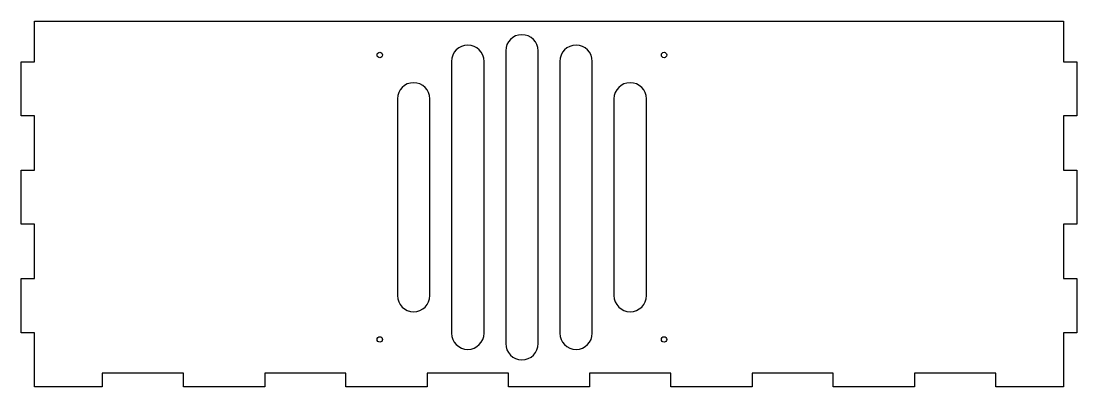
# Model space of a CAD drawing. Header units: millimetres. Extents: x -195 to 195, y 0 to 135.
import ezdxf

# ---------------------------------------------------------------- set-up
doc = ezdxf.new("R2010")
doc.units = ezdxf.units.MM
doc.layers.get('0').update_dxf_attribs({"linetype": 'CONTINUOUS'})

msp = doc.modelspace()

# ---------------------------------------------------------------- linework, layer by layer
msp.add_lwpolyline([(190, 20), (190, 0), (165, 0), (165, 5), (135, 5), (135, 0), (105, 0), (105, 5), (75, 5), (75, 0), (45, 0), (45, 5), (15, 5), (15, 0), (-15, 0), (-15, 5), (-45, 5), (-45, 0), (-75, 0), (-75, 5), (-105, 5), (-105, 0), (-135, 0), (-135, 5), (-165, 5), (-165, 0), (-190, 0), (-190, 20), (-195, 20), (-195, 40), (-190, 40), (-190, 60), (-195, 60), (-195, 80), (-190, 80), (-190, 100), (-195, 100), (-195, 120), (-190, 120), (-190, 135), (190, 135), (190, 120), (195, 120), (195, 100), (190, 100), (190, 80), (195, 80), (195, 60), (190, 60), (190, 40), (195, 40), (195, 20)], close=True)
for points in [[(-4, 16), (-4, 124, 1), (-16, 124), (-16, 16, 1)], [(-24, 19.84), (-24, 120.16, 1), (-36, 120.16), (-36, 19.84, 1)], [(16, 19.84), (16, 120.16, 1), (4, 120.16), (4, 19.84, 1)], [(-44, 33.72), (-44, 106.28, 1), (-56, 106.28), (-56, 33.72, 1)], [(36, 33.72), (36, 106.28, 1), (24, 106.28), (24, 33.72, 1)]]:
    msp.add_lwpolyline(points, format="xyb", close=True)
for centre in [(-62.5, 122.5), (42.5, 122.5), (-62.5, 17.5), (42.5, 17.5)]:
    msp.add_circle(centre, 1)

doc.saveas('drawing.dxf')
